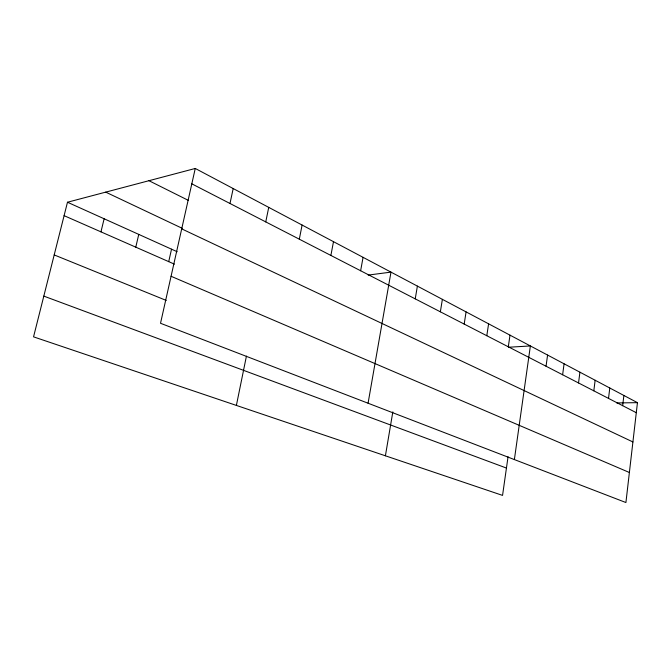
<?xml version="1.0" encoding="UTF-8"?>
<svg xmlns="http://www.w3.org/2000/svg" width="671" height="671" viewBox="0 0 671 671"><rect width="100%" height="100%" fill="white"/><g stroke="black" fill="none" stroke-linecap="round" stroke-linejoin="round"><path stroke-width="1.01" d="M637.45 402.659L625.917 502.537L160.52 323.279L195.261 168.463L637.45 402.659L616.783 402.944M622.671 405.678L623.879 395.471M608.522 398.398L609.788 388.006M593.818 390.824L595.143 380.256M578.536 382.956L579.92 372.195M562.625 374.762L564.076 363.799M546.051 366.232L547.578 355.06M508.056 456.716L502.554 495.399L33.55 336.85L67.477 202.239L195.261 168.463M514.38 459.576L530.375 345.951L508.467 347.243M508.308 346.79L510.002 335.156M486.802 335.718L488.597 323.825M464.181 324.076L466.085 311.898M440.361 311.805L442.382 299.341M385.406 455.794L392.829 411.877M415.232 298.872L417.387 286.106M368.077 403.221L390.983 272.124L368.161 275.085M360.629 270.757L363.07 257.337M330.887 255.441L333.487 241.677M299.316 239.186L302.101 225.053M236.385 405.418L246.433 356.108M265.75 221.9L268.736 207.381M229.994 203.489L233.198 188.551M168.715 261.648L171.533 249.184M135.777 247.163L138.763 234.397M100.952 231.864L104.131 218.78M43.816 296.112L506.446 468.056M54.2 254.921L166.257 300.432M171.071 276.276L629.39 472.501M64.097 215.659L174.393 264.139M67.477 202.239L177.178 251.726M105.716 192.132L182.604 228.501M181.707 228.87L632.912 441.954M148.962 180.7L188.417 200.403M191.814 183.829L636.293 412.699"/></g></svg>
